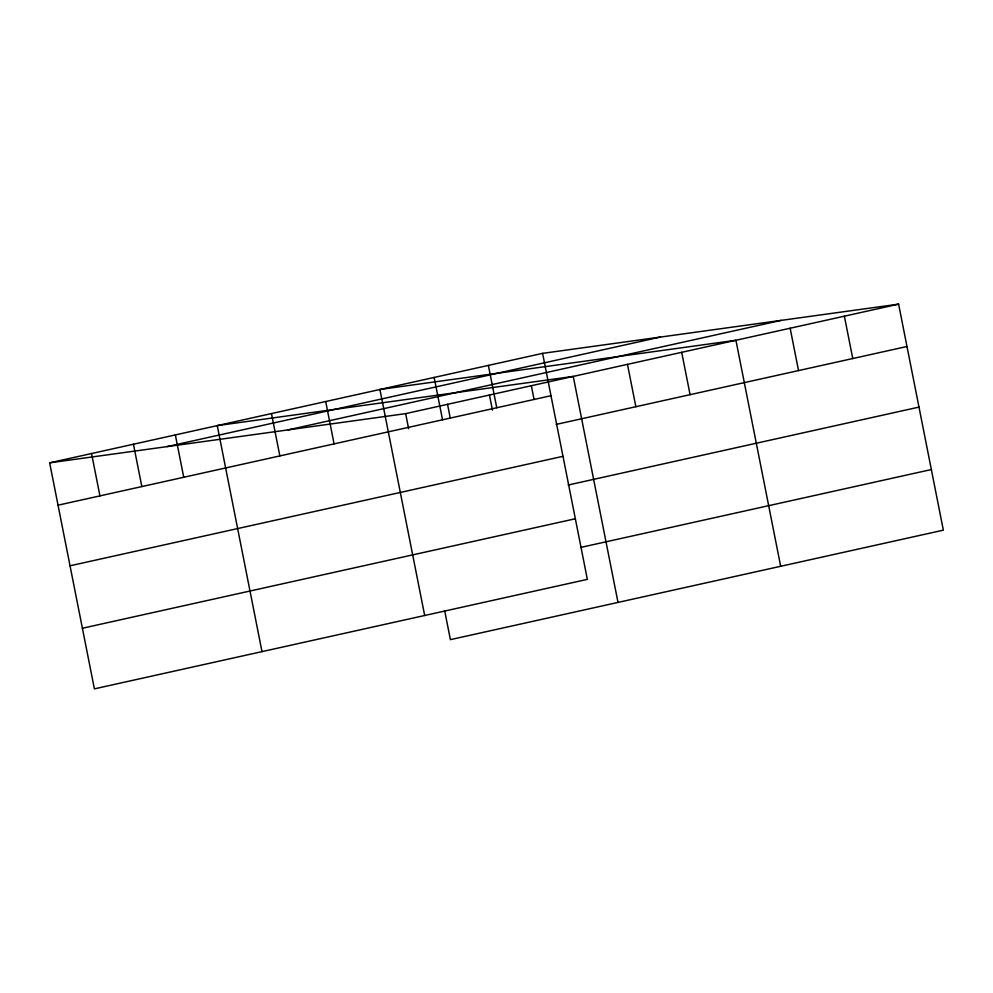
<?xml version="1.0" encoding="UTF-8"?>
<svg xmlns="http://www.w3.org/2000/svg" width="993" height="993" viewBox="0 0 993 993"><rect width="100%" height="100%" fill="white"/><g stroke="black" fill="none" stroke-linecap="round" stroke-linejoin="round"><path stroke-width="1.49" d="M542.6 353.359L587.347 579.366L94.397 688.857L49.65 462.837L542.6 353.359L898.603 304.143L943.35 530.163L450.4 639.641L444.703 610.856M167.134 446.602L660.084 337.124M288.169 429.87L781.119 320.391M49.65 462.837L405.653 413.634L898.603 304.143M58.041 505.189L550.991 395.711M556.192 424.408L906.981 346.495M70.031 565.799L562.981 456.321M568.195 485.018L918.984 407.105M82.407 628.246L575.357 518.756M580.557 547.466L931.347 469.552M844.373 316.196L852.764 358.547M790.155 328.236L798.533 370.588M780.672 566.295L735.925 340.276L379.922 389.479L424.681 615.499M681.695 352.316L690.085 394.668M627.477 364.369L635.855 406.72M618.006 602.416L573.246 376.409L217.256 425.612L262.003 651.631M531.354 385.718L534.048 399.323M488.37 365.399L496.761 407.751M489.45 395.015L492.441 410.146M447.545 404.325L450.239 417.941M434.152 377.439L442.543 419.791M405.653 413.634L408.644 428.753M325.704 401.532L334.082 443.883M271.474 413.572L279.865 455.924M175.351 434.922L183.742 477.273M133.447 444.231L141.838 486.582M91.555 453.528L99.933 495.879"/></g></svg>
